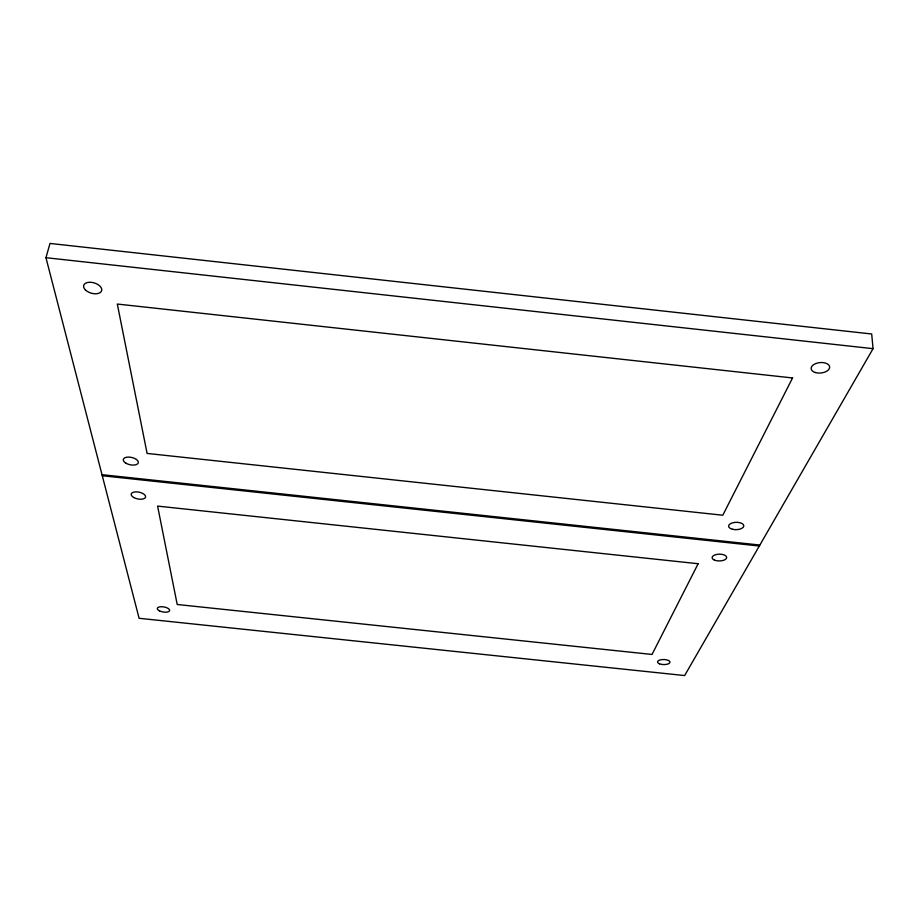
<?xml version="1.0" encoding="UTF-8"?>
<svg xmlns="http://www.w3.org/2000/svg" width="919" height="919" viewBox="0 0 919 919"><rect width="100%" height="100%" fill="white"/><g stroke="black" fill="none" stroke-linecap="round" stroke-linejoin="round"><path stroke-width="1.38" d="M45.95 257.699L50.005 243.443L871.694 333.988L873.05 348.669L684.632 675.557L139.102 618.292L45.95 257.699L873.05 348.669M101.998 474.675L759.864 545.036M102.273 475.755L759.301 546.024M698.141 563.726L652.03 654.454L177.206 604.495L157.597 506.105L698.141 563.726M792.569 377.95L722.793 515.226L147.097 453.435L117.31 304.051L792.569 377.95M85.444 289.979A9.374 5.353 16.4 0 0 101.101 291.748A9.374 5.353 16.4 0 0 91.452 282.34A9.374 5.353 16.4 0 0 85.444 289.979M815.406 372.551A9.293 5.227 -5.6 0 0 829.662 367.416A9.293 5.227 -5.6 0 0 816.152 363.419A9.293 5.227 -5.6 0 0 815.406 372.551M126.075 463.279A7.685 3.745 12.4 0 0 138.264 462.9A7.685 3.745 12.4 0 0 128.051 457.088A7.685 3.745 12.4 0 0 126.075 463.279M732.42 529.252A7.616 3.676 -1.4 0 0 743.816 525.84A7.616 3.676 -1.4 0 0 732.374 522.877A7.616 3.676 -1.4 0 0 732.42 529.252M159.504 610.882A6.295 2.573 9.9 0 0 169.613 610.779A6.295 2.573 9.9 0 0 161.33 606.701A6.295 2.573 9.9 0 0 159.504 610.882M714.304 560.039A7.295 3.4 -0.7 0 0 726.469 558.327A7.295 3.4 -0.7 0 0 717.417 554.306A7.295 3.4 -0.7 0 0 714.304 560.039M133.841 497.558A7.363 3.458 11.7 0 0 145.547 497.248A7.363 3.458 11.7 0 0 135.782 491.86A7.363 3.458 11.7 0 0 133.841 497.558M659.578 663.851A6.238 2.539 1.2 0 0 669.871 662.691A6.238 2.539 1.2 0 0 661.887 659.589A6.238 2.539 1.2 0 0 659.578 663.851"/></g></svg>
